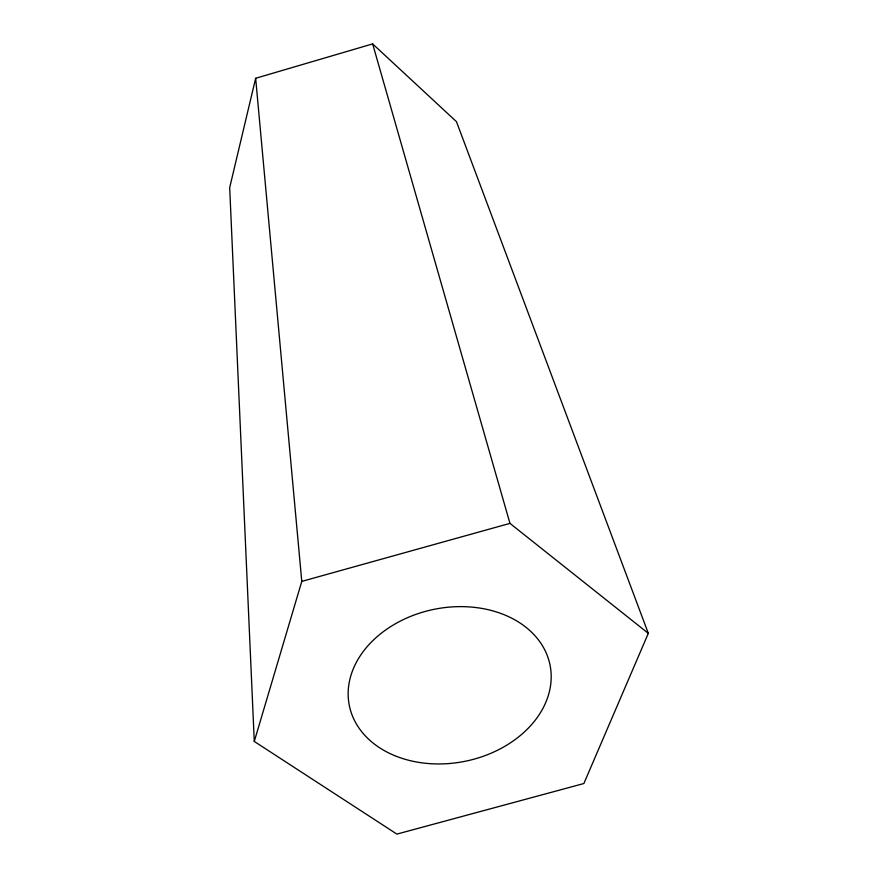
<?xml version="1.0" encoding="UTF-8"?>
<svg xmlns="http://www.w3.org/2000/svg" width="878" height="878" viewBox="0 0 878 878"><rect width="100%" height="100%" fill="white"/><g stroke="black" fill="none" stroke-linecap="round" stroke-linejoin="round"><path stroke-width="1.32" d="M255.652 78.285L229.685 187.64L254.28 741.449L396.889 834.1L583.87 783.527L648.315 633.345L456.472 121.68L372.645 43.9L255.652 78.285L301.78 581.39L254.28 741.449M301.78 581.39L509.953 523.376L648.315 633.345M372.645 43.9L509.953 523.376M394.518 755.574A102.375 77.549 -11.4 0 0 551.066 680.746A102.375 77.549 -11.4 0 0 403.441 619.55A102.375 77.549 -11.4 0 0 394.518 755.574"/></g></svg>
